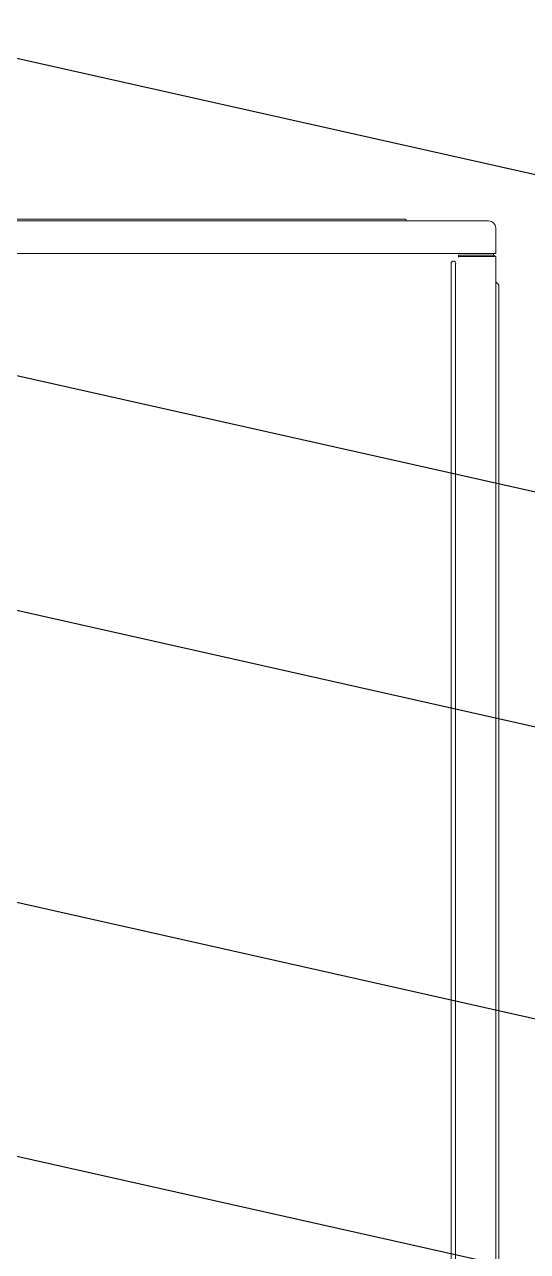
# Model space of a CAD drawing. Header units: millimetres. Extents: x -5096 to 255006, y -2833 to 77941.
# Drawn here: x 214529 to 215406, y 35861 to 38000 of the extents above; entities that cross this region are included whole.
import ezdxf

# ---------------------------------------------------------------- set-up
doc = ezdxf.new("R2010")
doc.units = ezdxf.units.MM
doc.layers.add('图框', color=7, linetype='Continuous', lineweight=0)

# ---------------------------------------------------------------- blocks, each defined once
blk = doc.blocks.new('A$C502410BE')
for p, q in [((13107.1, 9964.9), (17187.6, 9048.6)), ((13107.1, 9411.7), (17187.6, 8495.4)), ((13107.1, 9002.3), (17187.6, 8086)), ((13107.1, 8493.4), (17187.6, 7577)), ((13107.1, 8050.8), (17187.6, 7134.5))]:
    blk.add_line(p, q)
at = {"layer": '图框', "color": 1, "linetype": 'Continuous'}
for p, q in [((14031.5, 9142.5), (16282.4, 9142.5)), ((14168.5, 9145.2), (16145.4, 9145.2)), ((16145.4, 9145.2), (16184.1, 9145.2)), ((16282.4, 9142.5), (16329.9, 9142.5)), ((16342.3, 9085.3), (16342.3, 9130.1)), ((14031.5, 9085.3), (16282.4, 9085.3)), ((16277.2, 9080.6), (16277.2, 9082.7)), ((16277.2, 9082.7), (16277.2, 9082.7)), ((16277.2, 9082.7), (16338.3, 9082.7)), ((16277.2, 9080.6), (16277.2, 9082.7)), ((16277.2, 9082.7), (16277.2, 9082.7)), ((16277.2, 9079.1), (16277.2, 9080.6)), ((16277.2, 9080.1), (16277.2, 9080.6)), ((16342, 9080.1), (16277.2, 9080.1)), ((16277.2, 9079.1), (16277.2, 9080.1)), ((16277.2, 9079.1), (16277.2, 9079.1)), ((16277.2, 9079.1), (16277.2, 9079.1)), ((16282.4, 9085.3), (16342.3, 9085.3)), ((16338.3, 9085.3), (16338.3, 9082.7)), ((16341.4, 9080.6), (16338.3, 9082.7)), ((16342.3, 9080.1), (16341.4, 9080.6)), ((16342, 9080.1), (16342.3, 9080.1)), ((16342.3, 9080.1), (16342.3, 9079.1)), ((16342.3, 6081.9), (16342.3, 9079.1)), ((16342.3, 9079.1), (16342.3, 9079.1)), ((16264.5, 6965.9), (16264.5, 9068.2)), ((16272.4, 6970.8), (16272.4, 9068.2)), ((16347, 9031.3), (16342.3, 9036)), ((16347.5, 9030), (16347.5, 9016.8)), ((16347.5, 9016.8), (16347.5, 6230.8))]:
    blk.add_line(p, q, dxfattribs=at)
for centre, radius, start, end in [((16184.1, 9142.5), 2.64, 0, 90), ((16329.9, 9130.1), 12.4, 0, 90), ((16268.5, 9068.2), 3.95, 0, 180), ((16340.4, 9079.1), 1.85, 32.3564, 56.3099), ((16340.4, 9079.1), 1.85, 0, 32.4038), ((16345.7, 9030), 1.85, 0, 45)]:
    blk.add_arc(centre, radius, start, end, dxfattribs=at)

msp = doc.modelspace()

# ---------------------------------------------------------------- block references
msp.add_blockref('A$C502410BE', (199008.6, 28515))

doc.saveas('drawing.dxf')
